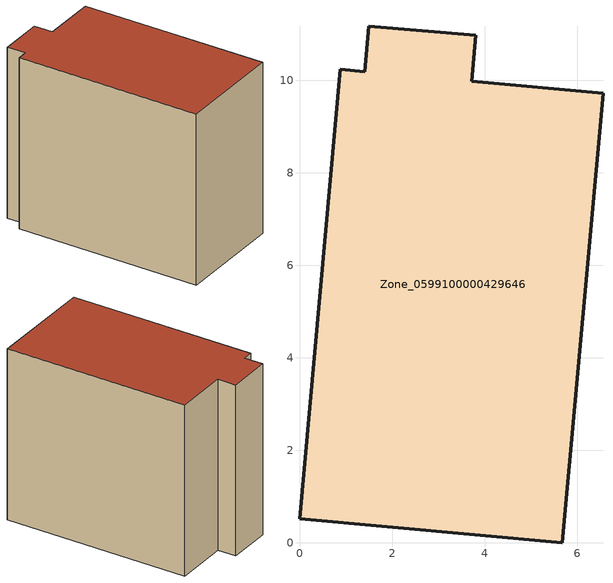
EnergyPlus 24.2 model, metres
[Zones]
Zone_0599100000429646
 floor ground (C_G): 1.41,10.18 1.5,11.17 3.81,10.97 3.73,9.98 6.56,9.71 5.68,0 0,0.52 0.88,10.23 z0
 wall outside (C_F): 3.73,9.98 3.81,10.97 1.5,11.17 1.41,10.18 0.88,10.23 0,0.52 5.68,0 6.56,9.71 3.73,9.98 z0:9.15
 roof outside (C_R): 5.68,0 6.56,9.71 3.73,9.98 3.81,10.97 1.5,11.17 1.41,10.18 0.88,10.23 0,0.52 z9.15
[BUILDING]
Pand.0599100000429646: North Axis=0; Terrain=City; Loads Convergence Tolerance Value=0.04; Temperature Convergence Tolerance Value=0.4; Solar Distribution=FullExterior; Maximum Number of Warmup Days=25; Minimum Number of Warmup Days=1
[Site:Location]
Rotterdam.The.Hague.AP_ZH_NLD Design_Conditions: Latitude=51.96; Longitude=4.45; Time Zone=1; Elevation=-4.5
[SITE:GROUNDTEMPERATURE:BUILDINGSURFACE]
18, 18, 18, 18, 18, 18, 18, 18, 18, 18, 18, 18
[MATERIAL] Thermal Absorptance=0.9; Solar Absorptance=0.7; Visible Absorptance=0.7
Name | Roughness | Thickness | Conductivity | Density | Specific Heat
G.TI.2006-2014 | MediumSmooth | 0.15 | 0.06 | 540 | 1210
F.TI.2006-2014 | Rough | 0.3 | 0.12 | 1920 | 840
R.TI.2006-2014 | MediumRough | 0.2 | 0.08 | 1500 | 1000
[CONSTRUCTION]
C_G: G.TI.2006-2014
C_F: F.TI.2006-2014
C_R: R.TI.2006-2014
[ZONE]
Zone_0599100000429646: Type=1; Multiplier=1; Ceiling Height=Autocalculate; Volume=Autocalculate; Floor Area=autocalculate; Part of Total Floor Area=Yes
[ZONEINFILTRATION:DESIGNFLOWRATE]
Infil_Zone_0599100000429646: Zone or ZoneList or Space or SpaceList=Zone_0599100000429646; Schedule=AlwaysOn; Design Flow Rate Calculation Method=Flow/Area; Flow Rate per Floor Area=0.0015; Constant Term Coefficient=1; Temperature Term Coefficient=0; Velocity Term Coefficient=0; Velocity Squared Term Coefficient=0
[HVACTEMPLATE:ZONE:IDEALLOADSAIRSYSTEM]
Zone_0599100000429646: Maximum Heating Supply Air Temperature=50; Minimum Cooling Supply Air Temperature=13; Maximum Heating Supply Air Humidity Ratio=0.0156; Minimum Cooling Supply Air Humidity Ratio=0.0077; Heating Limit=NoLimit; Cooling Limit=NoLimit; Dehumidification Control Type=ConstantSensibleHeatRatio; Cooling Sensible Heat Ratio=0.7; Dehumidification Setpoint=60; Humidification Control Type=None; Humidification Setpoint=30; Outdoor Air Method=None; Outdoor Air Flow Rate per Person=0.00944; Outdoor Air Flow Rate per Zone Floor Area=0; Outdoor Air Flow Rate per Zone=0; Demand Controlled Ventilation Type=None; Outdoor Air Economizer Type=NoEconomizer; Heat Recovery Type=None; Sensible Heat Recovery Effectiveness=0.7; Latent Heat Recovery Effectiveness=0.65
[ZONECONTROL:THERMOSTAT]
ThermostatControl_Zone_0599100000429646: Zone or ZoneList=Zone_0599100000429646; Control Type Schedule=DualSetpointControlType; Control 1=Thermostat_Zone_0599100000429646; Temperature Difference Between Cutout And Setpoint=0
[THERMOSTATSETPOINT:DUALSETPOINT]
Thermostat_Zone_0599100000429646: Heating Setpoint Temperature Schedule=HeatingSetpoint_Zone_0599100000429646; Cooling Setpoint Temperature Schedule=CoolingSetpoint_Zone_0599100000429646
[SCHEDULE:COMPACT]
HeatingSetpoint_Zone_0599100000429646: Through: 12/31, For: AllDays, Until: 24:00, 21
CoolingSetpoint_Zone_0599100000429646: Through: 12/31, For: AllDays, Until: 24:00, 24
DualSetpointControlType: Through: 12/31, For: AllDays, Until: 24:00, 4
AlwaysOn: Through: 12/31, For: AllDays, Until: 24:00, 1
